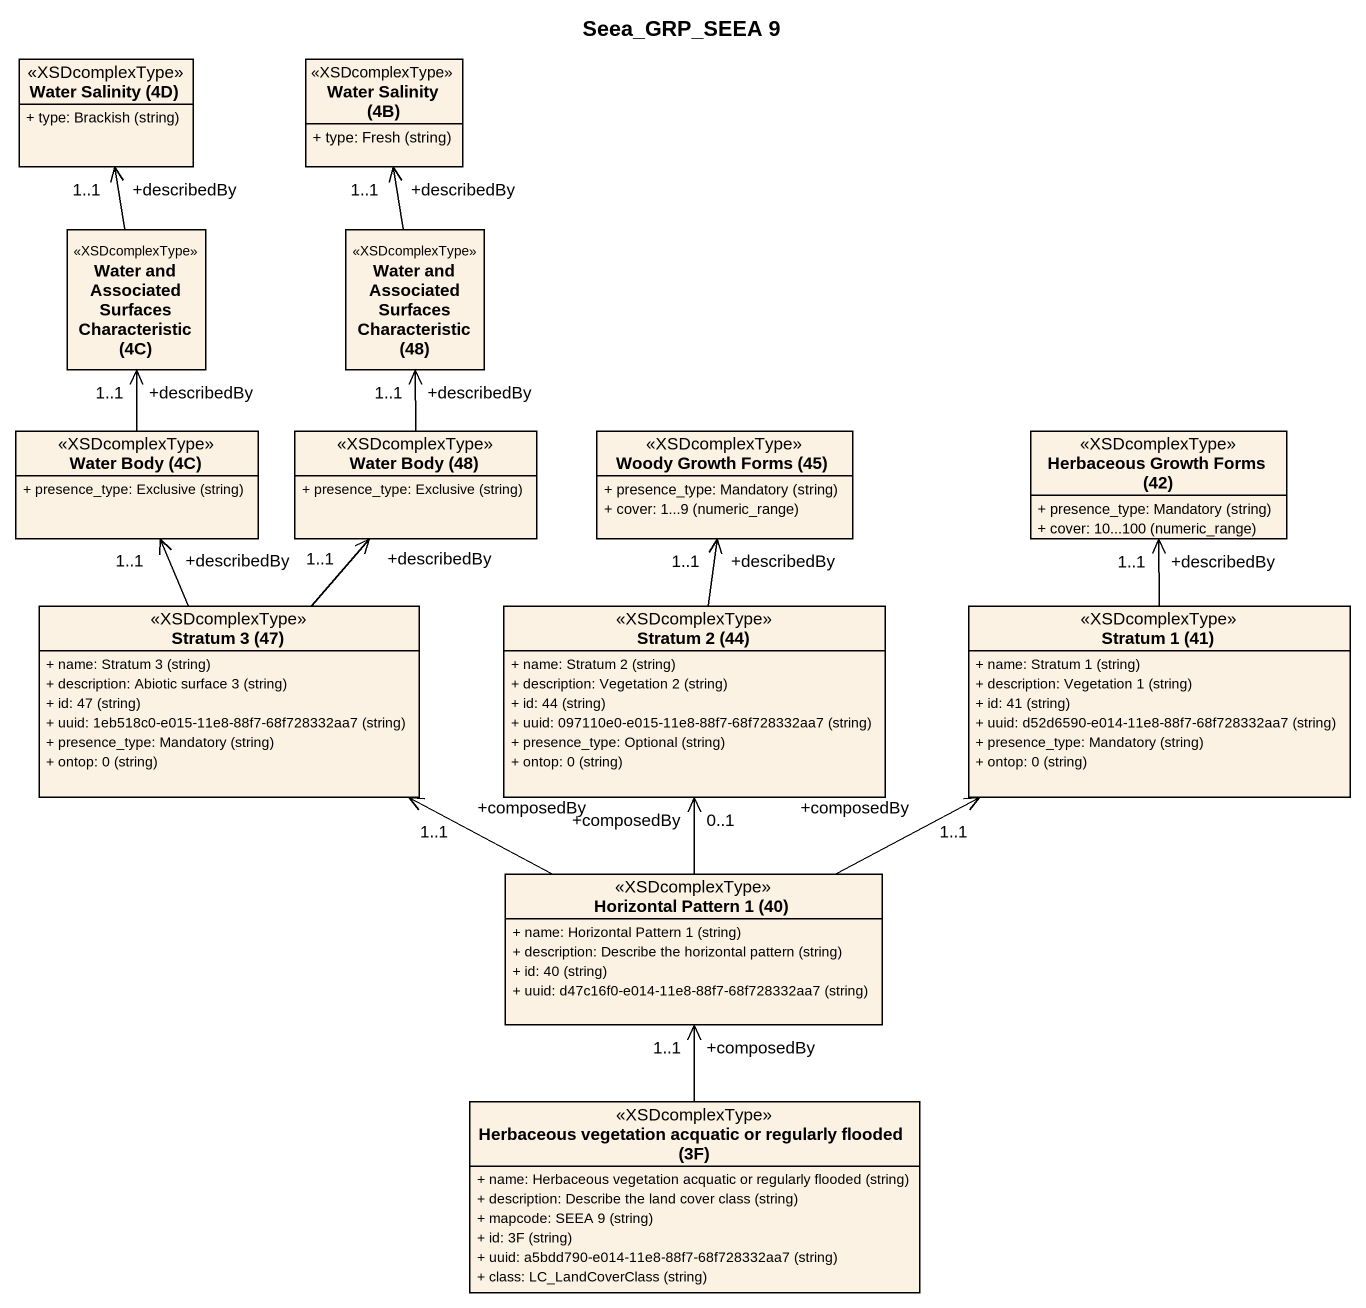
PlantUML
@startuml
title Seea_GRP_SEEA 9
hide circle
hide empty members
skinparam classAttributeIconSize 0
class "Water Salinity (4D)" as Water_Salinity_4D <<XSDcomplexType>> {
  {field} + type: Brackish (string)
}
class "Water Salinity (4B)" as Water_Salinity_4B <<XSDcomplexType>> {
  {field} + type: Fresh (string)
}
class "Water and Associated Surfaces Characteristic (4C)" as Water_and_Associated <<XSDcomplexType>>
class "Water and Associated Surfaces Characteristic (48)" as Water_and_Associated_2 <<XSDcomplexType>>
class "Water Body (4C)" as Water_Body_4C <<XSDcomplexType>> {
  {field} + presence_type: Exclusive (string)
}
class "Water Body (48)" as Water_Body_48 <<XSDcomplexType>> {
  {field} + presence_type: Exclusive (string)
}
class "Woody Growth Forms (45)" as Woody_Growth_Forms_45 <<XSDcomplexType>> {
  {field} + presence_type: Mandatory (string)
  {field} + cover: 1...9 (numeric_range)
}
class "Herbaceous Growth Forms (42)" as Herbaceous_Growth_Forms_42 <<XSDcomplexType>> {
  {field} + presence_type: Mandatory (string)
  {field} + cover: 10...100 (numeric_range)
}
class "Stratum 3 (47)" as Stratum_3_47 <<XSDcomplexType>> {
  {field} + name: Stratum 3 (string)
  {field} + description: Abiotic surface 3 (string)
  {field} + id: 47 (string)
  {field} + uuid: 1eb518c0-e015-11e8-88f7-68f728332aa7 (string)
  {field} + presence_type: Mandatory (string)
  {field} + ontop: 0 (string)
}
class "Stratum 2 (44)" as Stratum_2_44 <<XSDcomplexType>> {
  {field} + name: Stratum 2 (string)
  {field} + description: Vegetation 2 (string)
  {field} + id: 44 (string)
  {field} + uuid: 097110e0-e015-11e8-88f7-68f728332aa7 (string)
  {field} + presence_type: Optional (string)
  {field} + ontop: 0 (string)
}
class "Stratum 1 (41)" as Stratum_1_41 <<XSDcomplexType>> {
  {field} + name: Stratum 1 (string)
  {field} + description: Vegetation 1 (string)
  {field} + id: 41 (string)
  {field} + uuid: d52d6590-e014-11e8-88f7-68f728332aa7 (string)
  {field} + presence_type: Mandatory (string)
  {field} + ontop: 0 (string)
}
class "Horizontal Pattern 1 (40)" as Horizontal_Pattern_1_40 <<XSDcomplexType>> {
  {field} + name: Horizontal Pattern 1 (string)
  {field} + description: Describe the horizontal pattern (string)
  {field} + id: 40 (string)
  {field} + uuid: d47c16f0-e014-11e8-88f7-68f728332aa7 (string)
}
class "Herbaceous vegetation acquatic or regularly flooded (3F)" as Herbaceous_vegetation <<XSDcomplexType>> {
  {field} + name: Herbaceous vegetation acquatic or regularly flooded (string)
  {field} + description: Describe the land cover class (string)
  {field} + mapcode: SEEA 9 (string)
  {field} + id: 3F (string)
  {field} + uuid: a5bdd790-e014-11e8-88f7-68f728332aa7 (string)
  {field} + class: LC_LandCoverClass (string)
}
Water_and_Associated -up-> "+describedBy\n1..1" Water_Salinity_4D
Water_and_Associated_2 -up-> "+describedBy\n1..1" Water_Salinity_4B
Water_Body_4C -up-> "+describedBy\n1..1" Water_and_Associated
Water_Body_48 -up-> "+describedBy\n1..1" Water_and_Associated_2
Stratum_3_47 -up-> "+describedBy\n1..1" Water_Body_4C
Stratum_3_47 -up-> "+describedBy\n1..1" Water_Body_48
Stratum_2_44 -up-> "+describedBy\n1..1" Woody_Growth_Forms_45
Stratum_1_41 -up-> "+describedBy\n1..1" Herbaceous_Growth_Forms_42
Horizontal_Pattern_1_40 -left-> "+composedBy\n1..1" Stratum_3_47
Horizontal_Pattern_1_40 -up-> "+composedBy\n0..1" Stratum_2_44
Horizontal_Pattern_1_40 -right-> "+composedBy\n1..1" Stratum_1_41
Herbaceous_vegetation -up-> "+composedBy\n1..1" Horizontal_Pattern_1_40
@enduml
